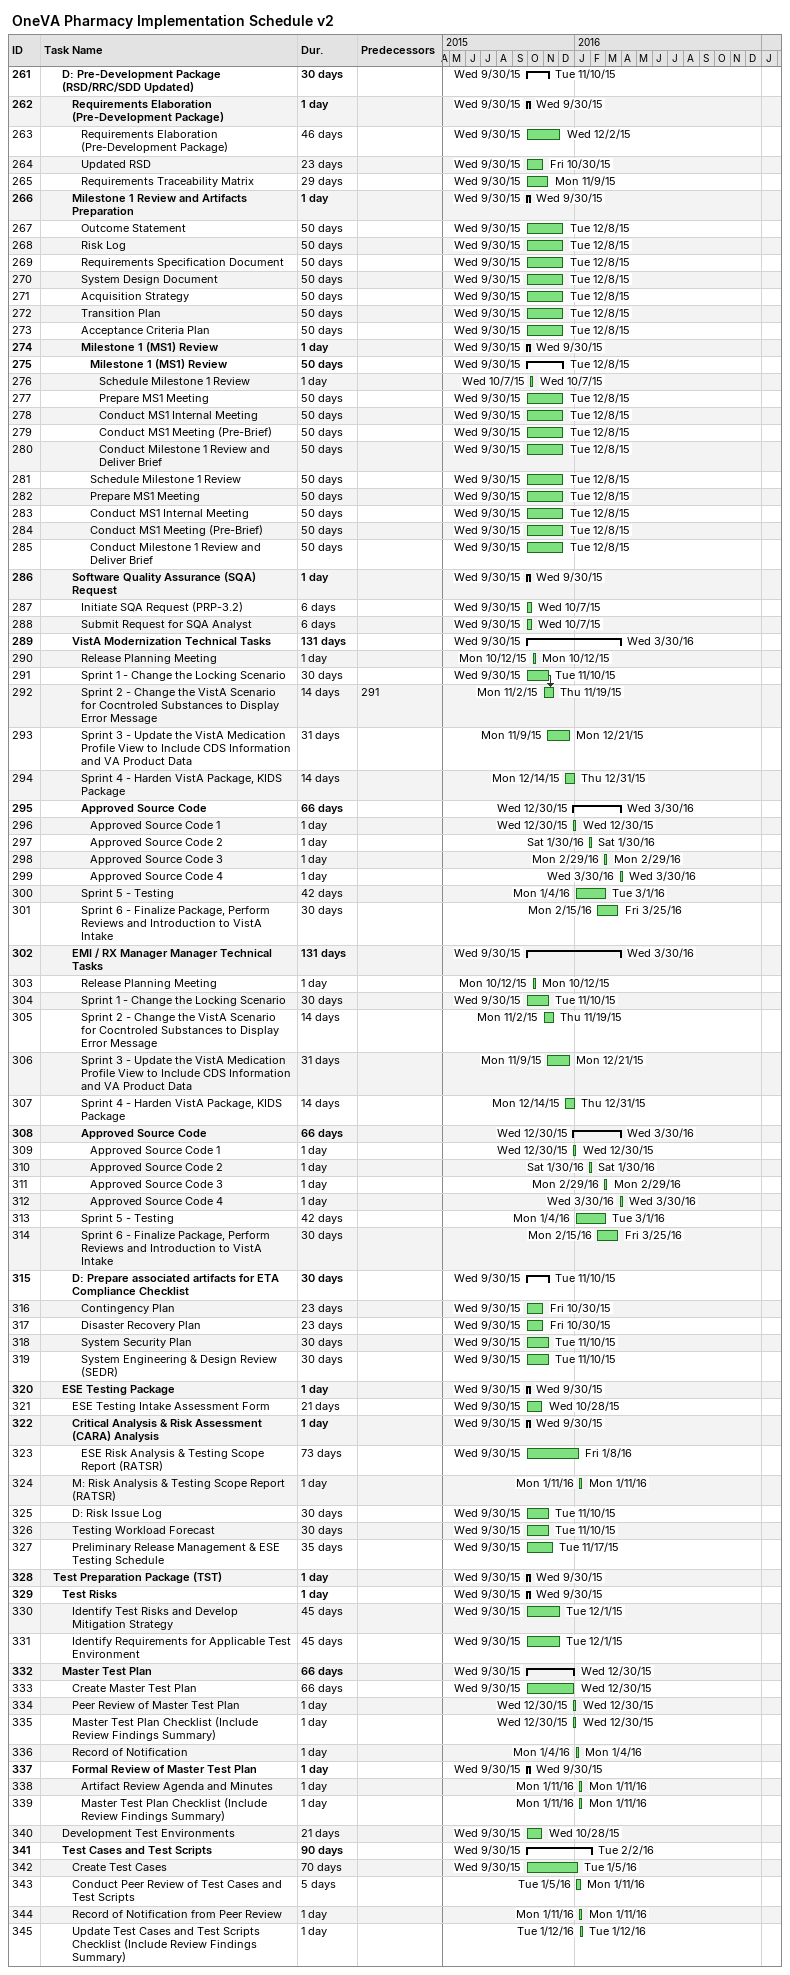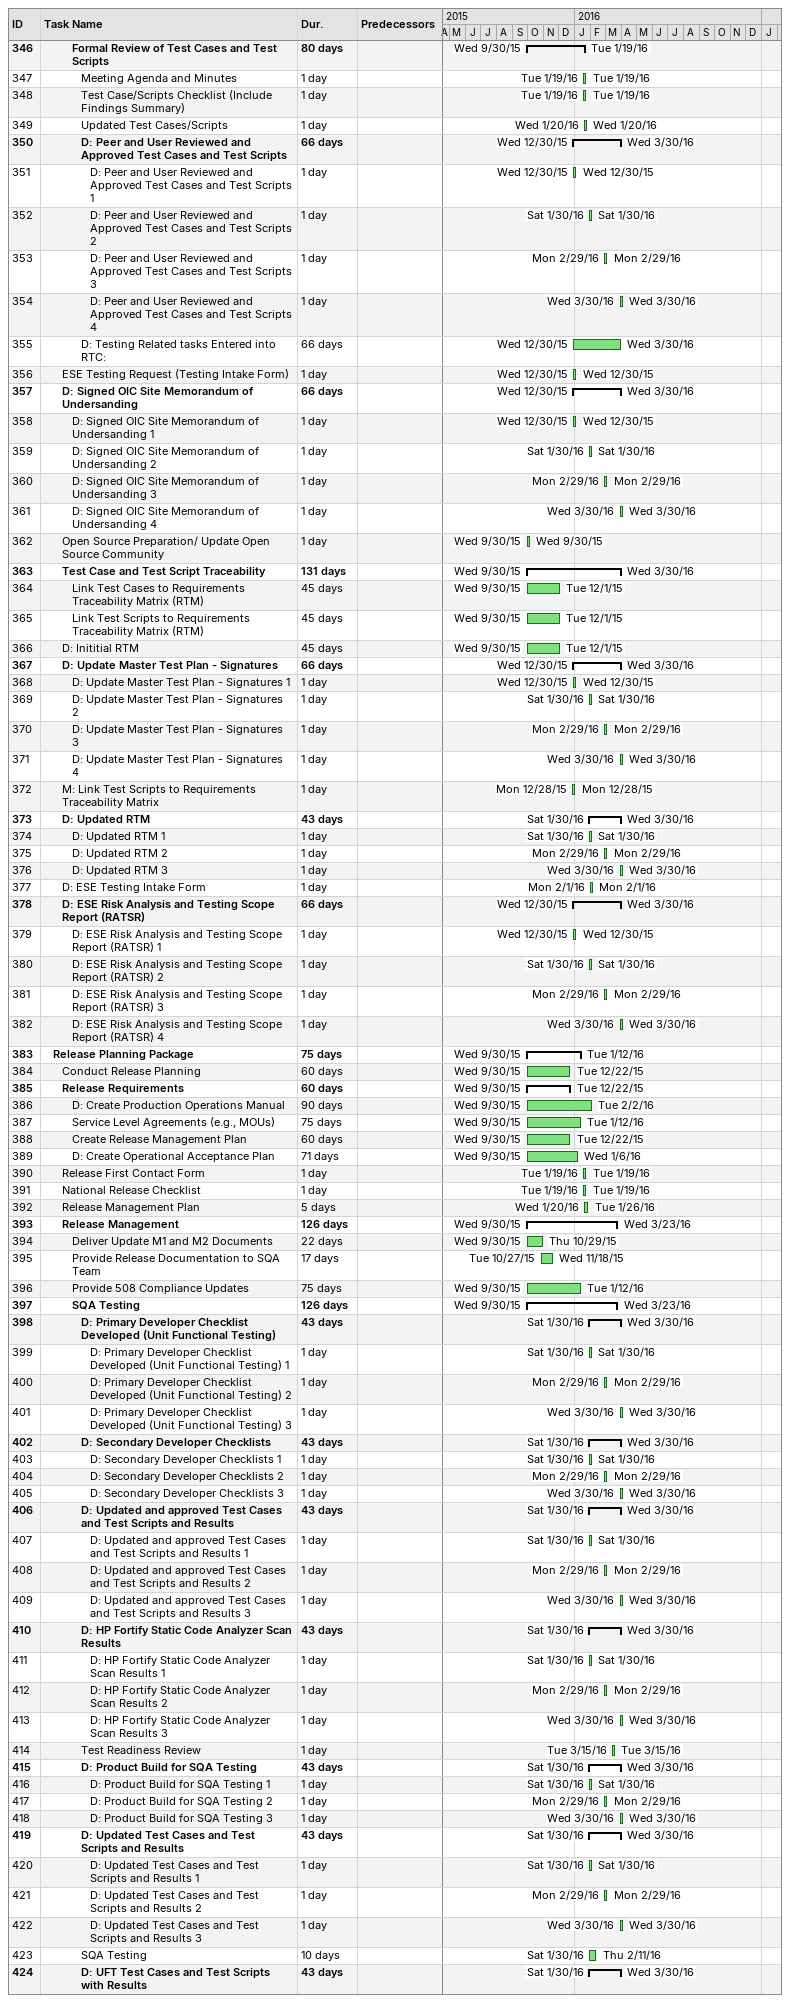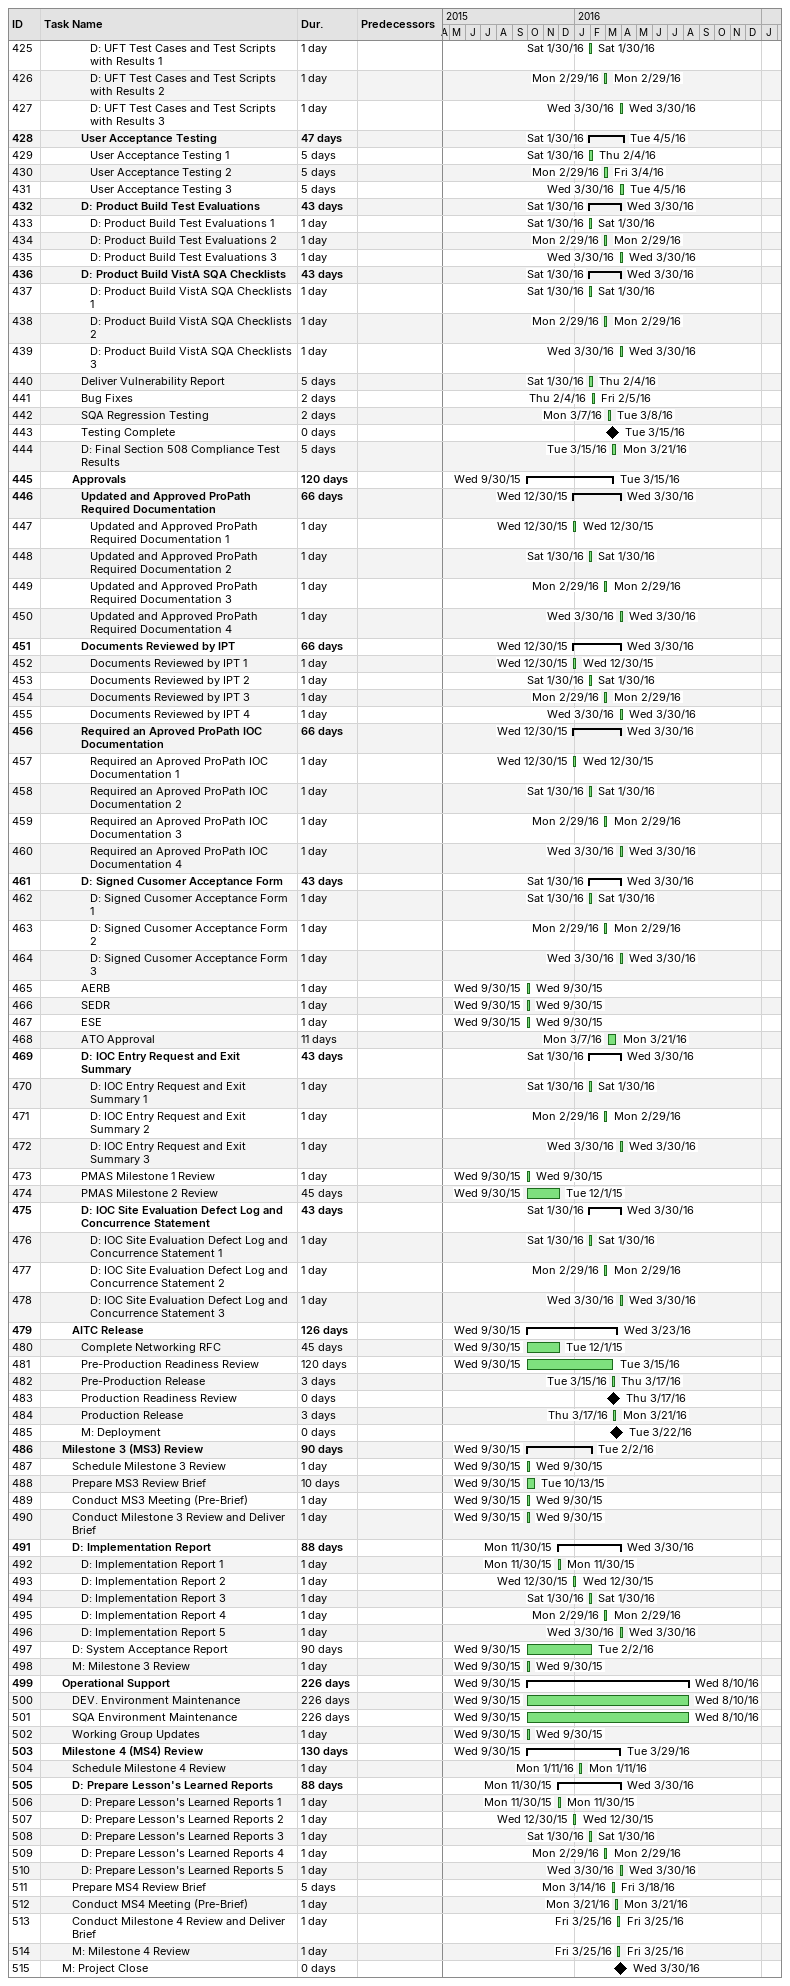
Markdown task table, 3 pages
OneVA Pharmacy Implementation Schedule v2

| ID | Level | Task | Duration | Start | Finish | Predecessors |
|---|---|---|---|---|---|---|
| 261 | 3 | **D: Pre-Development Package (RSD/RRC/SDD Updated)** | 30d | 2015-09-30 | 2015-11-10 |  |
| 262 | 4 | **Requirements Elaboration (Pre-Development Package)** | 1d | 2015-09-30 | 2015-09-30 |  |
| 263 | 5 | Requirements Elaboration (Pre-Development Package) | 46d | 2015-09-30 | 2015-12-02 |  |
| 264 | 5 | Updated RSD | 23d | 2015-09-30 | 2015-10-30 |  |
| 265 | 5 | Requirements Traceability Matrix | 29d | 2015-09-30 | 2015-11-09 |  |
| 266 | 4 | **Milestone 1 Review and Artifacts Preparation** | 1d | 2015-09-30 | 2015-09-30 |  |
| 267 | 5 | Outcome Statement | 50d | 2015-09-30 | 2015-12-08 |  |
| 268 | 5 | Risk Log | 50d | 2015-09-30 | 2015-12-08 |  |
| 269 | 5 | Requirements Specification Document | 50d | 2015-09-30 | 2015-12-08 |  |
| 270 | 5 | System Design Document | 50d | 2015-09-30 | 2015-12-08 |  |
| 271 | 5 | Acquisition Strategy | 50d | 2015-09-30 | 2015-12-08 |  |
| 272 | 5 | Transition Plan | 50d | 2015-09-30 | 2015-12-08 |  |
| 273 | 5 | Acceptance Criteria Plan | 50d | 2015-09-30 | 2015-12-08 |  |
| 274 | 5 | **Milestone 1 (MS1) Review** | 1d | 2015-09-30 | 2015-09-30 |  |
| 275 | 6 | **Milestone 1 (MS1) Review** | 50d | 2015-09-30 | 2015-12-08 |  |
| 276 | 7 | Schedule Milestone 1 Review | 1d | 2015-10-07 | 2015-10-07 |  |
| 277 | 7 | Prepare MS1 Meeting | 50d | 2015-09-30 | 2015-12-08 |  |
| 278 | 7 | Conduct MS1 Internal Meeting | 50d | 2015-09-30 | 2015-12-08 |  |
| 279 | 7 | Conduct MS1 Meeting (Pre-Brief) | 50d | 2015-09-30 | 2015-12-08 |  |
| 280 | 7 | Conduct Milestone 1 Review and Deliver Brief | 50d | 2015-09-30 | 2015-12-08 |  |
| 281 | 6 | Schedule Milestone 1 Review | 50d | 2015-09-30 | 2015-12-08 |  |
| 282 | 6 | Prepare MS1 Meeting | 50d | 2015-09-30 | 2015-12-08 |  |
| 283 | 6 | Conduct MS1 Internal Meeting | 50d | 2015-09-30 | 2015-12-08 |  |
| 284 | 6 | Conduct MS1 Meeting (Pre-Brief) | 50d | 2015-09-30 | 2015-12-08 |  |
| 285 | 6 | Conduct Milestone 1 Review and Deliver Brief | 50d | 2015-09-30 | 2015-12-08 |  |
| 286 | 4 | **Software Quality Assurance (SQA) Request** | 1d | 2015-09-30 | 2015-09-30 |  |
| 287 | 5 | Initiate SQA Request (PRP-3.2) | 6d | 2015-09-30 | 2015-10-07 |  |
| 288 | 5 | Submit Request for SQA Analyst | 6d | 2015-09-30 | 2015-10-07 |  |
| 289 | 4 | **VistA Modernization Technical Tasks** | 131d | 2015-09-30 | 2016-03-30 |  |
| 290 | 5 | Release Planning Meeting | 1d | 2015-10-12 | 2015-10-12 |  |
| 291 | 5 | Sprint 1 - Change the Locking Scenario | 30d | 2015-09-30 | 2015-11-10 |  |
| 292 | 5 | Sprint 2 - Change the VistA Scenario for Cocntroled Substances to Display Error Message | 14d | 2015-11-02 | 2015-11-19 | 291 |
| 293 | 5 | Sprint 3 - Update the VistA Medication Profile View to Include CDS Information and VA Product Data | 31d | 2015-11-09 | 2015-12-21 |  |
| 294 | 5 | Sprint 4 - Harden VistA Package, KIDS Package | 14d | 2015-12-14 | 2015-12-31 |  |
| 295 | 5 | **Approved Source Code** | 66d | 2015-12-30 | 2016-03-30 |  |
| 296 | 6 | Approved Source Code 1 | 1d | 2015-12-30 | 2015-12-30 |  |
| 297 | 6 | Approved Source Code 2 | 1d | 2016-01-30 | 2016-01-30 |  |
| 298 | 6 | Approved Source Code 3 | 1d | 2016-02-29 | 2016-02-29 |  |
| 299 | 6 | Approved Source Code 4 | 1d | 2016-03-30 | 2016-03-30 |  |
| 300 | 5 | Sprint 5 - Testing | 42d | 2016-01-04 | 2016-03-01 |  |
| 301 | 5 | Sprint 6 - Finalize Package, Perform Reviews and Introduction to VistA Intake | 30d | 2016-02-15 | 2016-03-25 |  |
| 302 | 4 | **EMI / RX Manager Manager Technical Tasks** | 131d | 2015-09-30 | 2016-03-30 |  |
| 303 | 5 | Release Planning Meeting | 1d | 2015-10-12 | 2015-10-12 |  |
| 304 | 5 | Sprint 1 - Change the Locking Scenario | 30d | 2015-09-30 | 2015-11-10 |  |
| 305 | 5 | Sprint 2 - Change the VistA Scenario for Cocntroled Substances to Display Error Message | 14d | 2015-11-02 | 2015-11-19 |  |
| 306 | 5 | Sprint 3 - Update the VistA Medication Profile View to Include CDS Information and VA Product Data | 31d | 2015-11-09 | 2015-12-21 |  |
| 307 | 5 | Sprint 4 - Harden VistA Package, KIDS Package | 14d | 2015-12-14 | 2015-12-31 |  |
| 308 | 5 | **Approved Source Code** | 66d | 2015-12-30 | 2016-03-30 |  |
| 309 | 6 | Approved Source Code 1 | 1d | 2015-12-30 | 2015-12-30 |  |
| 310 | 6 | Approved Source Code 2 | 1d | 2016-01-30 | 2016-01-30 |  |
| 311 | 6 | Approved Source Code 3 | 1d | 2016-02-29 | 2016-02-29 |  |
| 312 | 6 | Approved Source Code 4 | 1d | 2016-03-30 | 2016-03-30 |  |
| 313 | 5 | Sprint 5 - Testing | 42d | 2016-01-04 | 2016-03-01 |  |
| 314 | 5 | Sprint 6 - Finalize Package, Perform Reviews and Introduction to VistA Intake | 30d | 2016-02-15 | 2016-03-25 |  |
| 315 | 4 | **D: Prepare associated artifacts for ETA Compliance Checklist** | 30d | 2015-09-30 | 2015-11-10 |  |
| 316 | 5 | Contingency Plan | 23d | 2015-09-30 | 2015-10-30 |  |
| 317 | 5 | Disaster Recovery Plan | 23d | 2015-09-30 | 2015-10-30 |  |
| 318 | 5 | System Security Plan | 30d | 2015-09-30 | 2015-11-10 |  |
| 319 | 5 | System Engineering & Design Review (SEDR) | 30d | 2015-09-30 | 2015-11-10 |  |
| 320 | 3 | **ESE Testing Package** | 1d | 2015-09-30 | 2015-09-30 |  |
| 321 | 4 | ESE Testing Intake Assessment Form | 21d | 2015-09-30 | 2015-10-28 |  |
| 322 | 4 | **Critical Analysis & Risk Assessment (CARA) Analysis** | 1d | 2015-09-30 | 2015-09-30 |  |
| 323 | 5 | ESE Risk Analysis & Testing Scope Report (RATSR) | 73d | 2015-09-30 | 2016-01-08 |  |
| 324 | 4 | M: Risk Analysis & Testing Scope Report (RATSR) | 1d | 2016-01-11 | 2016-01-11 |  |
| 325 | 4 | D: Risk Issue Log | 30d | 2015-09-30 | 2015-11-10 |  |
| 326 | 4 | Testing Workload Forecast | 30d | 2015-09-30 | 2015-11-10 |  |
| 327 | 4 | Preliminary Release Management & ESE Testing Schedule | 35d | 2015-09-30 | 2015-11-17 |  |
| 328 | 2 | **Test Preparation Package (TST)** | 1d | 2015-09-30 | 2015-09-30 |  |
| 329 | 3 | **Test Risks** | 1d | 2015-09-30 | 2015-09-30 |  |
| 330 | 4 | Identify Test Risks and Develop Mitigation Strategy | 45d | 2015-09-30 | 2015-12-01 |  |
| 331 | 4 | Identify Requirements for Applicable Test Environment | 45d | 2015-09-30 | 2015-12-01 |  |
| 332 | 3 | **Master Test Plan** | 66d | 2015-09-30 | 2015-12-30 |  |
| 333 | 4 | Create Master Test Plan | 66d | 2015-09-30 | 2015-12-30 |  |
| 334 | 4 | Peer Review of Master Test Plan | 1d | 2015-12-30 | 2015-12-30 |  |
| 335 | 4 | Master Test Plan Checklist (Include Review Findings Summary) | 1d | 2015-12-30 | 2015-12-30 |  |
| 336 | 4 | Record of Notification | 1d | 2016-01-04 | 2016-01-04 |  |
| 337 | 4 | **Formal Review of Master Test Plan** | 1d | 2015-09-30 | 2015-09-30 |  |
| 338 | 5 | Artifact Review Agenda and Minutes | 1d | 2016-01-11 | 2016-01-11 |  |
| 339 | 5 | Master Test Plan Checklist (Include Review Findings Summary) | 1d | 2016-01-11 | 2016-01-11 |  |
| 340 | 3 | Development Test Environments | 21d | 2015-09-30 | 2015-10-28 |  |
| 341 | 3 | **Test Cases and Test Scripts** | 90d | 2015-09-30 | 2016-02-02 |  |
| 342 | 4 | Create Test Cases | 70d | 2015-09-30 | 2016-01-05 |  |
| 343 | 4 | Conduct Peer Review of Test Cases and Test Scripts | 5d | 2016-01-05 | 2016-01-11 |  |
| 344 | 4 | Record of Notification from Peer Review | 1d | 2016-01-11 | 2016-01-11 |  |
| 345 | 4 | Update Test Cases and Test Scripts Checklist (Include Review Findings Summary) | 1d | 2016-01-12 | 2016-01-12 |  |
| 346 | 4 | **Formal Review of Test Cases and Test Scripts** | 80d | 2015-09-30 | 2016-01-19 |  |
| 347 | 5 | Meeting Agenda and Minutes | 1d | 2016-01-19 | 2016-01-19 |  |
| 348 | 5 | Test Case/Scripts Checklist (Include Findings Summary) | 1d | 2016-01-19 | 2016-01-19 |  |
| 349 | 5 | Updated Test Cases/Scripts | 1d | 2016-01-20 | 2016-01-20 |  |
| 350 | 5 | **D: Peer and User Reviewed and Approved Test Cases and Test Scripts** | 66d | 2015-12-30 | 2016-03-30 |  |
| 351 | 6 | D: Peer and User Reviewed and Approved Test Cases and Test Scripts 1 | 1d | 2015-12-30 | 2015-12-30 |  |
| 352 | 6 | D: Peer and User Reviewed and Approved Test Cases and Test Scripts 2 | 1d | 2016-01-30 | 2016-01-30 |  |
| 353 | 6 | D: Peer and User Reviewed and Approved Test Cases and Test Scripts 3 | 1d | 2016-02-29 | 2016-02-29 |  |
| 354 | 6 | D: Peer and User Reviewed and Approved Test Cases and Test Scripts 4 | 1d | 2016-03-30 | 2016-03-30 |  |
| 355 | 5 | D: Testing Related tasks Entered into RTC: | 66d | 2015-12-30 | 2016-03-30 |  |
| 356 | 3 | ESE Testing Request (Testing Intake Form) | 1d | 2015-12-30 | 2015-12-30 |  |
| 357 | 3 | **D: Signed OIC Site Memorandum of Undersanding** | 66d | 2015-12-30 | 2016-03-30 |  |
| 358 | 4 | D: Signed OIC Site Memorandum of Undersanding 1 | 1d | 2015-12-30 | 2015-12-30 |  |
| 359 | 4 | D: Signed OIC Site Memorandum of Undersanding 2 | 1d | 2016-01-30 | 2016-01-30 |  |
| 360 | 4 | D: Signed OIC Site Memorandum of Undersanding 3 | 1d | 2016-02-29 | 2016-02-29 |  |
| 361 | 4 | D: Signed OIC Site Memorandum of Undersanding 4 | 1d | 2016-03-30 | 2016-03-30 |  |
| 362 | 3 | Open Source Preparation/ Update Open Source Community | 1d | 2015-09-30 | 2015-09-30 |  |
| 363 | 3 | **Test Case and Test Script Traceability** | 131d | 2015-09-30 | 2016-03-30 |  |
| 364 | 4 | Link Test Cases to Requirements Traceability Matrix (RTM) | 45d | 2015-09-30 | 2015-12-01 |  |
| 365 | 4 | Link Test Scripts to Requirements Traceability Matrix (RTM) | 45d | 2015-09-30 | 2015-12-01 |  |
| 366 | 3 | D: Inititial RTM | 45d | 2015-09-30 | 2015-12-01 |  |
| 367 | 3 | **D: Update Master Test Plan - Signatures** | 66d | 2015-12-30 | 2016-03-30 |  |
| 368 | 4 | D: Update Master Test Plan - Signatures 1 | 1d | 2015-12-30 | 2015-12-30 |  |
| 369 | 4 | D: Update Master Test Plan - Signatures 2 | 1d | 2016-01-30 | 2016-01-30 |  |
| 370 | 4 | D: Update Master Test Plan - Signatures 3 | 1d | 2016-02-29 | 2016-02-29 |  |
| 371 | 4 | D: Update Master Test Plan - Signatures 4 | 1d | 2016-03-30 | 2016-03-30 |  |
| 372 | 3 | M: Link Test Scripts to Requirements Traceability Matrix | 1d | 2015-12-28 | 2015-12-28 |  |
| 373 | 3 | **D: Updated RTM** | 43d | 2016-01-30 | 2016-03-30 |  |
| 374 | 4 | D: Updated RTM 1 | 1d | 2016-01-30 | 2016-01-30 |  |
| 375 | 4 | D: Updated RTM 2 | 1d | 2016-02-29 | 2016-02-29 |  |
| 376 | 4 | D: Updated RTM 3 | 1d | 2016-03-30 | 2016-03-30 |  |
| 377 | 3 | D: ESE Testing Intake Form | 1d | 2016-02-01 | 2016-02-01 |  |
| 378 | 3 | **D: ESE Risk Analysis and Testing Scope Report (RATSR)** | 66d | 2015-12-30 | 2016-03-30 |  |
| 379 | 4 | D: ESE Risk Analysis and Testing Scope Report (RATSR) 1 | 1d | 2015-12-30 | 2015-12-30 |  |
| 380 | 4 | D: ESE Risk Analysis and Testing Scope Report (RATSR) 2 | 1d | 2016-01-30 | 2016-01-30 |  |
| 381 | 4 | D: ESE Risk Analysis and Testing Scope Report (RATSR) 3 | 1d | 2016-02-29 | 2016-02-29 |  |
| 382 | 4 | D: ESE Risk Analysis and Testing Scope Report (RATSR) 4 | 1d | 2016-03-30 | 2016-03-30 |  |
| 383 | 2 | **Release Planning Package** | 75d | 2015-09-30 | 2016-01-12 |  |
| 384 | 3 | Conduct Release Planning | 60d | 2015-09-30 | 2015-12-22 |  |
| 385 | 3 | **Release Requirements** | 60d | 2015-09-30 | 2015-12-22 |  |
| 386 | 4 | D: Create Production Operations Manual | 90d | 2015-09-30 | 2016-02-02 |  |
| 387 | 4 | Service Level Agreements (e.g., MOUs) | 75d | 2015-09-30 | 2016-01-12 |  |
| 388 | 4 | Create Release Management Plan | 60d | 2015-09-30 | 2015-12-22 |  |
| 389 | 4 | D: Create Operational Acceptance Plan | 71d | 2015-09-30 | 2016-01-06 |  |
| 390 | 3 | Release First Contact Form | 1d | 2016-01-19 | 2016-01-19 |  |
| 391 | 3 | National Release Checklist | 1d | 2016-01-19 | 2016-01-19 |  |
| 392 | 3 | Release Management Plan | 5d | 2016-01-20 | 2016-01-26 |  |
| 393 | 3 | **Release Management** | 126d | 2015-09-30 | 2016-03-23 |  |
| 394 | 4 | Deliver Update M1 and M2 Documents | 22d | 2015-09-30 | 2015-10-29 |  |
| 395 | 4 | Provide Release Documentation to SQA Team | 17d | 2015-10-27 | 2015-11-18 |  |
| 396 | 4 | Provide 508 Compliance Updates | 75d | 2015-09-30 | 2016-01-12 |  |
| 397 | 4 | **SQA Testing** | 126d | 2015-09-30 | 2016-03-23 |  |
| 398 | 5 | **D: Primary Developer Checklist Developed (Unit Functional Testing)** | 43d | 2016-01-30 | 2016-03-30 |  |
| 399 | 6 | D: Primary Developer Checklist Developed (Unit Functional Testing) 1 | 1d | 2016-01-30 | 2016-01-30 |  |
| 400 | 6 | D: Primary Developer Checklist Developed (Unit Functional Testing) 2 | 1d | 2016-02-29 | 2016-02-29 |  |
| 401 | 6 | D: Primary Developer Checklist Developed (Unit Functional Testing) 3 | 1d | 2016-03-30 | 2016-03-30 |  |
| 402 | 5 | **D: Secondary Developer Checklists** | 43d | 2016-01-30 | 2016-03-30 |  |
| 403 | 6 | D: Secondary Developer Checklists 1 | 1d | 2016-01-30 | 2016-01-30 |  |
| 404 | 6 | D: Secondary Developer Checklists 2 | 1d | 2016-02-29 | 2016-02-29 |  |
| 405 | 6 | D: Secondary Developer Checklists 3 | 1d | 2016-03-30 | 2016-03-30 |  |
| 406 | 5 | **D: Updated and approved Test Cases and Test Scripts and Results** | 43d | 2016-01-30 | 2016-03-30 |  |
| 407 | 6 | D: Updated and approved Test Cases and Test Scripts and Results 1 | 1d | 2016-01-30 | 2016-01-30 |  |
| 408 | 6 | D: Updated and approved Test Cases and Test Scripts and Results 2 | 1d | 2016-02-29 | 2016-02-29 |  |
| 409 | 6 | D: Updated and approved Test Cases and Test Scripts and Results 3 | 1d | 2016-03-30 | 2016-03-30 |  |
| 410 | 5 | **D: HP Fortify Static Code Analyzer Scan Results** | 43d | 2016-01-30 | 2016-03-30 |  |
| 411 | 6 | D: HP Fortify Static Code Analyzer Scan Results 1 | 1d | 2016-01-30 | 2016-01-30 |  |
| 412 | 6 | D: HP Fortify Static Code Analyzer Scan Results 2 | 1d | 2016-02-29 | 2016-02-29 |  |
| 413 | 6 | D: HP Fortify Static Code Analyzer Scan Results 3 | 1d | 2016-03-30 | 2016-03-30 |  |
| 414 | 5 | Test Readiness Review | 1d | 2016-03-15 | 2016-03-15 |  |
| 415 | 5 | **D: Product Build for SQA Testing** | 43d | 2016-01-30 | 2016-03-30 |  |
| 416 | 6 | D: Product Build for SQA Testing 1 | 1d | 2016-01-30 | 2016-01-30 |  |
| 417 | 6 | D: Product Build for SQA Testing 2 | 1d | 2016-02-29 | 2016-02-29 |  |
| 418 | 6 | D: Product Build for SQA Testing 3 | 1d | 2016-03-30 | 2016-03-30 |  |
| 419 | 5 | **D: Updated Test Cases and Test Scripts and Results** | 43d | 2016-01-30 | 2016-03-30 |  |
| 420 | 6 | D: Updated Test Cases and Test Scripts and Results 1 | 1d | 2016-01-30 | 2016-01-30 |  |
| 421 | 6 | D: Updated Test Cases and Test Scripts and Results 2 | 1d | 2016-02-29 | 2016-02-29 |  |
| 422 | 6 | D: Updated Test Cases and Test Scripts and Results 3 | 1d | 2016-03-30 | 2016-03-30 |  |
| 423 | 5 | SQA Testing | 10d | 2016-01-30 | 2016-02-11 |  |
| 424 | 5 | **D: UFT Test Cases and Test Scripts with Results** | 43d | 2016-01-30 | 2016-03-30 |  |
| 425 | 6 | D: UFT Test Cases and Test Scripts with Results 1 | 1d | 2016-01-30 | 2016-01-30 |  |
| 426 | 6 | D: UFT Test Cases and Test Scripts with Results 2 | 1d | 2016-02-29 | 2016-02-29 |  |
| 427 | 6 | D: UFT Test Cases and Test Scripts with Results 3 | 1d | 2016-03-30 | 2016-03-30 |  |
| 428 | 5 | **User Acceptance Testing** | 47d | 2016-01-30 | 2016-04-05 |  |
| 429 | 6 | User Acceptance Testing 1 | 5d | 2016-01-30 | 2016-02-04 |  |
| 430 | 6 | User Acceptance Testing 2 | 5d | 2016-02-29 | 2016-03-04 |  |
| 431 | 6 | User Acceptance Testing 3 | 5d | 2016-03-30 | 2016-04-05 |  |
| 432 | 5 | **D: Product Build Test Evaluations** | 43d | 2016-01-30 | 2016-03-30 |  |
| 433 | 6 | D: Product Build Test Evaluations 1 | 1d | 2016-01-30 | 2016-01-30 |  |
| 434 | 6 | D: Product Build Test Evaluations 2 | 1d | 2016-02-29 | 2016-02-29 |  |
| 435 | 6 | D: Product Build Test Evaluations 3 | 1d | 2016-03-30 | 2016-03-30 |  |
| 436 | 5 | **D: Product Build VistA SQA Checklists** | 43d | 2016-01-30 | 2016-03-30 |  |
| 437 | 6 | D: Product Build VistA SQA Checklists 1 | 1d | 2016-01-30 | 2016-01-30 |  |
| 438 | 6 | D: Product Build VistA SQA Checklists 2 | 1d | 2016-02-29 | 2016-02-29 |  |
| 439 | 6 | D: Product Build VistA SQA Checklists 3 | 1d | 2016-03-30 | 2016-03-30 |  |
| 440 | 5 | Deliver Vulnerability Report | 5d | 2016-01-30 | 2016-02-04 |  |
| 441 | 5 | Bug Fixes | 2d | 2016-02-04 | 2016-02-05 |  |
| 442 | 5 | SQA Regression Testing | 2d | 2016-03-07 | 2016-03-08 |  |
| 443 | 5 | Testing Complete | 0d | 2016-03-15 | 2016-03-15 |  |
| 444 | 5 | D: Final Section 508 Compliance Test Results | 5d | 2016-03-15 | 2016-03-21 |  |
| 445 | 4 | **Approvals** | 120d | 2015-09-30 | 2016-03-15 |  |
| 446 | 5 | **Updated and Approved ProPath Required Documentation** | 66d | 2015-12-30 | 2016-03-30 |  |
| 447 | 6 | Updated and Approved ProPath Required Documentation 1 | 1d | 2015-12-30 | 2015-12-30 |  |
| 448 | 6 | Updated and Approved ProPath Required Documentation 2 | 1d | 2016-01-30 | 2016-01-30 |  |
| 449 | 6 | Updated and Approved ProPath Required Documentation 3 | 1d | 2016-02-29 | 2016-02-29 |  |
| 450 | 6 | Updated and Approved ProPath Required Documentation 4 | 1d | 2016-03-30 | 2016-03-30 |  |
| 451 | 5 | **Documents Reviewed by IPT** | 66d | 2015-12-30 | 2016-03-30 |  |
| 452 | 6 | Documents Reviewed by IPT 1 | 1d | 2015-12-30 | 2015-12-30 |  |
| 453 | 6 | Documents Reviewed by IPT 2 | 1d | 2016-01-30 | 2016-01-30 |  |
| 454 | 6 | Documents Reviewed by IPT 3 | 1d | 2016-02-29 | 2016-02-29 |  |
| 455 | 6 | Documents Reviewed by IPT 4 | 1d | 2016-03-30 | 2016-03-30 |  |
| 456 | 5 | **Required an Aproved ProPath IOC Documentation** | 66d | 2015-12-30 | 2016-03-30 |  |
| 457 | 6 | Required an Aproved ProPath IOC Documentation 1 | 1d | 2015-12-30 | 2015-12-30 |  |
| 458 | 6 | Required an Aproved ProPath IOC Documentation 2 | 1d | 2016-01-30 | 2016-01-30 |  |
| 459 | 6 | Required an Aproved ProPath IOC Documentation 3 | 1d | 2016-02-29 | 2016-02-29 |  |
| 460 | 6 | Required an Aproved ProPath IOC Documentation 4 | 1d | 2016-03-30 | 2016-03-30 |  |
| 461 | 5 | **D: Signed Cusomer Acceptance Form** | 43d | 2016-01-30 | 2016-03-30 |  |
| 462 | 6 | D: Signed Cusomer Acceptance Form 1 | 1d | 2016-01-30 | 2016-01-30 |  |
| 463 | 6 | D: Signed Cusomer Acceptance Form 2 | 1d | 2016-02-29 | 2016-02-29 |  |
| 464 | 6 | D: Signed Cusomer Acceptance Form 3 | 1d | 2016-03-30 | 2016-03-30 |  |
| 465 | 5 | AERB | 1d | 2015-09-30 | 2015-09-30 |  |
| 466 | 5 | SEDR | 1d | 2015-09-30 | 2015-09-30 |  |
| 467 | 5 | ESE | 1d | 2015-09-30 | 2015-09-30 |  |
| 468 | 5 | ATO Approval | 11d | 2016-03-07 | 2016-03-21 |  |
| 469 | 5 | **D: IOC Entry Request and Exit Summary** | 43d | 2016-01-30 | 2016-03-30 |  |
| 470 | 6 | D: IOC Entry Request and Exit Summary 1 | 1d | 2016-01-30 | 2016-01-30 |  |
| 471 | 6 | D: IOC Entry Request and Exit Summary 2 | 1d | 2016-02-29 | 2016-02-29 |  |
| 472 | 6 | D: IOC Entry Request and Exit Summary 3 | 1d | 2016-03-30 | 2016-03-30 |  |
| 473 | 5 | PMAS Milestone 1 Review | 1d | 2015-09-30 | 2015-09-30 |  |
| 474 | 5 | PMAS Milestone 2 Review | 45d | 2015-09-30 | 2015-12-01 |  |
| 475 | 5 | **D: IOC Site Evaluation Defect Log and Concurrence Statement** | 43d | 2016-01-30 | 2016-03-30 |  |
| 476 | 6 | D: IOC Site Evaluation Defect Log and Concurrence Statement 1 | 1d | 2016-01-30 | 2016-01-30 |  |
| 477 | 6 | D: IOC Site Evaluation Defect Log and Concurrence Statement 2 | 1d | 2016-02-29 | 2016-02-29 |  |
| 478 | 6 | D: IOC Site Evaluation Defect Log and Concurrence Statement 3 | 1d | 2016-03-30 | 2016-03-30 |  |
| 479 | 4 | **AITC Release** | 126d | 2015-09-30 | 2016-03-23 |  |
| 480 | 5 | Complete Networking RFC | 45d | 2015-09-30 | 2015-12-01 |  |
| 481 | 5 | Pre-Production Readiness Review | 120d | 2015-09-30 | 2016-03-15 |  |
| 482 | 5 | Pre-Production Release | 3d | 2016-03-15 | 2016-03-17 |  |
| 483 | 5 | Production Readiness Review | 0d | 2016-03-17 | 2016-03-17 |  |
| 484 | 5 | Production Release | 3d | 2016-03-17 | 2016-03-21 |  |
| 485 | 5 | M: Deployment | 0d | 2016-03-22 | 2016-03-22 |  |
| 486 | 3 | **Milestone 3 (MS3) Review** | 90d | 2015-09-30 | 2016-02-02 |  |
| 487 | 4 | Schedule Milestone 3 Review | 1d | 2015-09-30 | 2015-09-30 |  |
| 488 | 4 | Prepare MS3 Review Brief | 10d | 2015-09-30 | 2015-10-13 |  |
| 489 | 4 | Conduct MS3 Meeting (Pre-Brief) | 1d | 2015-09-30 | 2015-09-30 |  |
| 490 | 4 | Conduct Milestone 3 Review and Deliver Brief | 1d | 2015-09-30 | 2015-09-30 |  |
| 491 | 4 | **D: Implementation Report** | 88d | 2015-11-30 | 2016-03-30 |  |
| 492 | 5 | D: Implementation Report 1 | 1d | 2015-11-30 | 2015-11-30 |  |
| 493 | 5 | D: Implementation Report 2 | 1d | 2015-12-30 | 2015-12-30 |  |
| 494 | 5 | D: Implementation Report 3 | 1d | 2016-01-30 | 2016-01-30 |  |
| 495 | 5 | D: Implementation Report 4 | 1d | 2016-02-29 | 2016-02-29 |  |
| 496 | 5 | D: Implementation Report 5 | 1d | 2016-03-30 | 2016-03-30 |  |
| 497 | 4 | D: System Acceptance Report | 90d | 2015-09-30 | 2016-02-02 |  |
| 498 | 4 | M: Milestone 3 Review | 1d | 2015-09-30 | 2015-09-30 |  |
| 499 | 3 | **Operational Support** | 226d | 2015-09-30 | 2016-08-10 |  |
| 500 | 4 | DEV. Environment Maintenance | 226d | 2015-09-30 | 2016-08-10 |  |
| 501 | 4 | SQA Environment Maintenance | 226d | 2015-09-30 | 2016-08-10 |  |
| 502 | 4 | Working Group Updates | 1d | 2015-09-30 | 2015-09-30 |  |
| 503 | 3 | **Milestone 4 (MS4) Review** | 130d | 2015-09-30 | 2016-03-29 |  |
| 504 | 4 | Schedule Milestone 4 Review | 1d | 2016-01-11 | 2016-01-11 |  |
| 505 | 4 | **D: Prepare Lesson's Learned Reports** | 88d | 2015-11-30 | 2016-03-30 |  |
| 506 | 5 | D: Prepare Lesson's Learned Reports 1 | 1d | 2015-11-30 | 2015-11-30 |  |
| 507 | 5 | D: Prepare Lesson's Learned Reports 2 | 1d | 2015-12-30 | 2015-12-30 |  |
| 508 | 5 | D: Prepare Lesson's Learned Reports 3 | 1d | 2016-01-30 | 2016-01-30 |  |
| 509 | 5 | D: Prepare Lesson's Learned Reports 4 | 1d | 2016-02-29 | 2016-02-29 |  |
| 510 | 5 | D: Prepare Lesson's Learned Reports 5 | 1d | 2016-03-30 | 2016-03-30 |  |
| 511 | 4 | Prepare MS4 Review Brief | 5d | 2016-03-14 | 2016-03-18 |  |
| 512 | 4 | Conduct MS4 Meeting (Pre-Brief) | 1d | 2016-03-21 | 2016-03-21 |  |
| 513 | 4 | Conduct Milestone 4 Review and Deliver Brief | 1d | 2016-03-25 | 2016-03-25 |  |
| 514 | 4 | M: Milestone 4 Review | 1d | 2016-03-25 | 2016-03-25 |  |
| 515 | 3 | M: Project Close | 0d | 2016-03-30 | 2016-03-30 |  |
